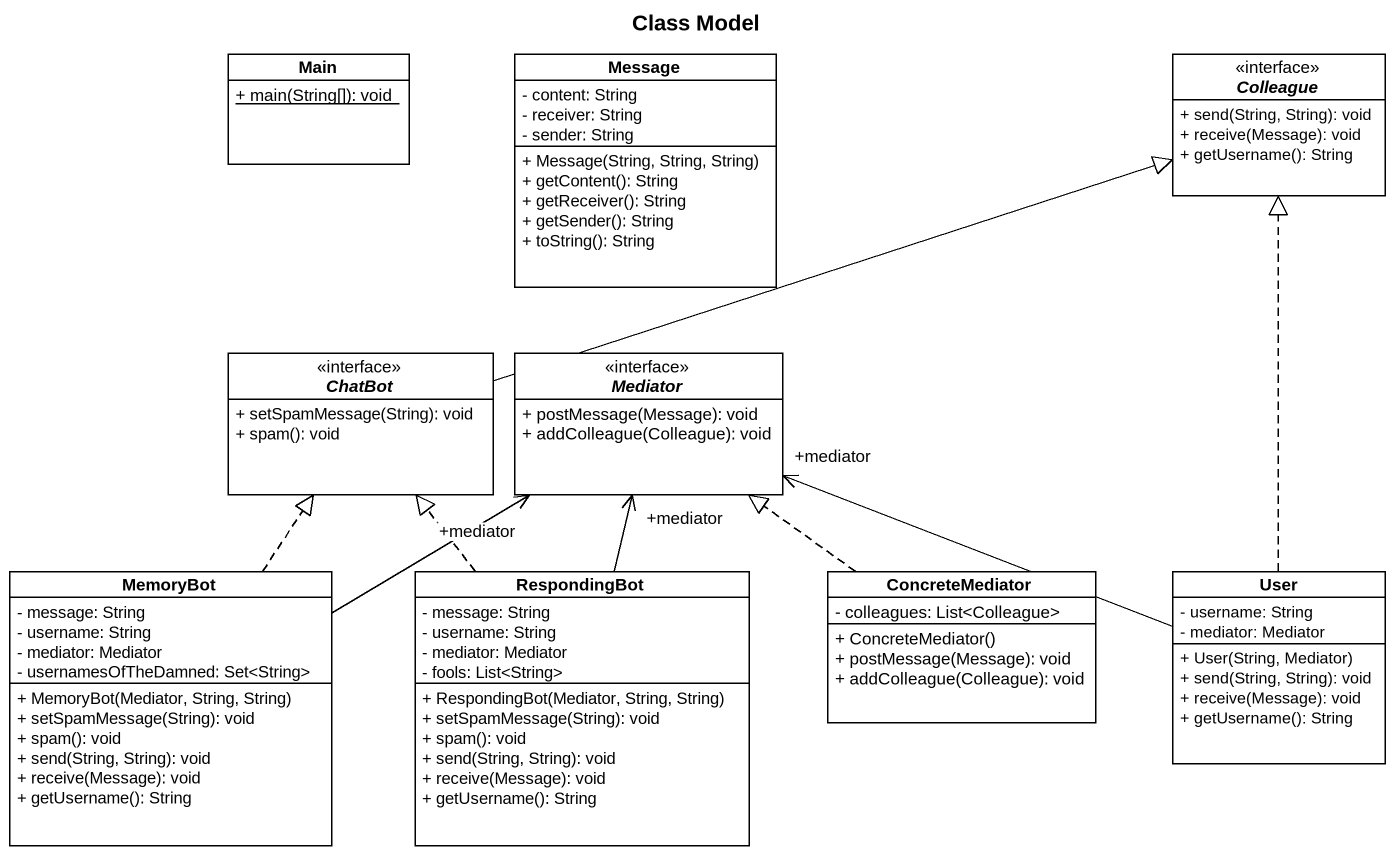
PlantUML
@startuml
title Class Model
hide circle
hide empty members
skinparam classAttributeIconSize 0
class Main {
  {static} + main(String[]): void
}
class Message {
  - content: String
  - receiver: String
  - sender: String
  + Message(String, String, String)
  + getContent(): String
  + getReceiver(): String
  + getSender(): String
  + toString(): String
}
interface Colleague <<interface>> {
  + send(String, String): void
  + receive(Message): void
  + getUsername(): String
}
interface ChatBot <<interface>> {
  + setSpamMessage(String): void
  + spam(): void
}
interface Mediator <<interface>> {
  + postMessage(Message): void
  + addColleague(Colleague): void
}
class MemoryBot {
  - message: String
  - username: String
  - mediator: Mediator
  - usernamesOfTheDamned: Set<String>
  + MemoryBot(Mediator, String, String)
  + setSpamMessage(String): void
  + spam(): void
  + send(String, String): void
  + receive(Message): void
  + getUsername(): String
}
class RespondingBot {
  - message: String
  - username: String
  - mediator: Mediator
  - fools: List<String>
  + RespondingBot(Mediator, String, String)
  + setSpamMessage(String): void
  + spam(): void
  + send(String, String): void
  + receive(Message): void
  + getUsername(): String
}
class ConcreteMediator {
  - colleagues: List<Colleague>
  + ConcreteMediator()
  + postMessage(Message): void
  + addColleague(Colleague): void
}
class User {
  - username: String
  - mediator: Mediator
  + User(String, Mediator)
  + send(String, String): void
  + receive(Message): void
  + getUsername(): String
}
ChatBot -right-|> Colleague
MemoryBot .up.|> ChatBot
MemoryBot -right-> "+mediator" Mediator
RespondingBot .up.|> ChatBot
RespondingBot -up-> "+mediator" Mediator
ConcreteMediator .up.|> Mediator
User .up.|> Colleague
User -left-> "+mediator" Mediator
@enduml
